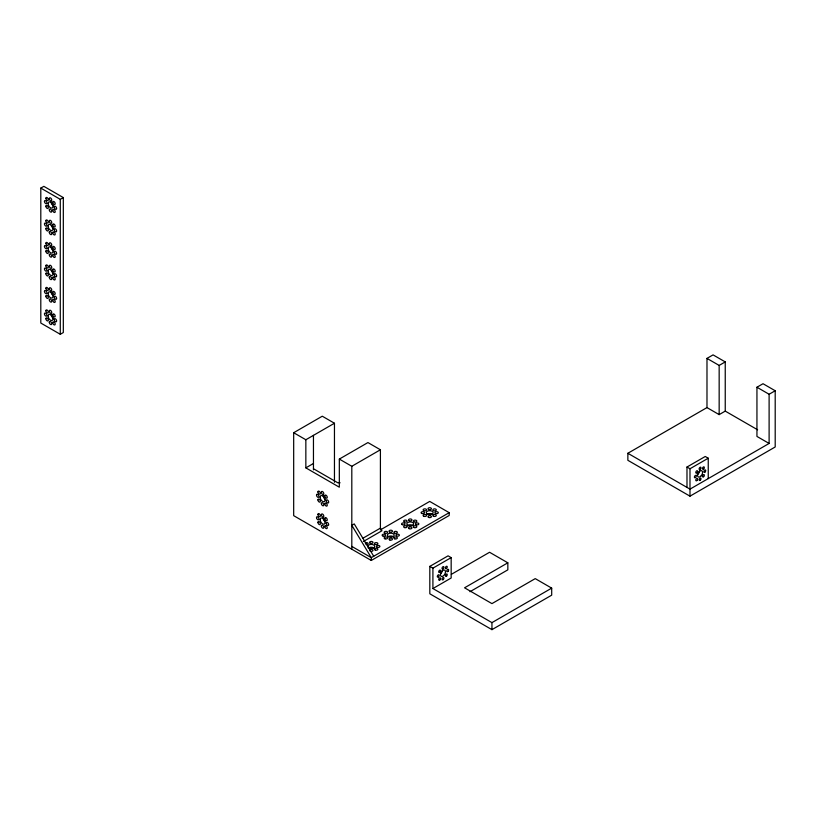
<?xml version="1.0" encoding="UTF-8"?>
<svg xmlns="http://www.w3.org/2000/svg" width="816" height="816" viewBox="0 0 816 816"><rect width="100%" height="100%" fill="white"/><g stroke="black" fill="none" stroke-linecap="round" stroke-linejoin="round"><path stroke-width="1.22" d="M429.818 566.386L432.908 568.16L432.908 588.54L451.166 578.003L451.166 557.624L448.076 555.839L429.818 566.386L429.818 593.793L491.946 629.656L551.698 595.16L551.698 588.132L535.235 578.626L491.946 603.616L464.559 587.806L507.838 562.816L507.838 569.843L469.965 591.712M491.946 629.656L491.946 622.628L551.698 588.132M706.982 407.592L719.161 414.62L725.24 411.111L725.24 361.906L713.072 354.878L706.982 358.397L706.982 407.592L627.861 453.278L627.861 460.306L689.989 496.169L775.2 446.974L775.2 390.752L763.021 383.724L756.942 387.233L756.942 436.427L769.111 443.455L689.989 489.141L689.989 496.169M719.161 414.62L719.161 365.425L725.24 361.906M769.111 443.455L769.111 394.261L775.2 390.752M40.8 188.098L43.84 186.344L63.322 197.584L63.322 332.53L60.282 334.285L40.8 323.044L40.8 188.098L60.282 199.339L63.322 197.584M380.409 529.89L429.716 501.422L449.188 512.672L449.188 515.488L371.28 560.459L293.678 515.661L293.678 432.725L322.279 416.211L334.458 423.239L334.458 482.297M293.678 432.725L305.847 439.753L334.458 423.239M305.847 439.753L305.847 467.864L313.456 463.478M305.847 467.864L339.323 487.193L339.323 459.082L367.934 442.568L380.409 449.769L380.409 528.136L381.929 530.767L363.395 541.477M339.323 459.082L351.808 466.283L380.409 449.769M362.967 538.203L380.409 528.136M449.188 512.672L371.28 557.654L351.808 546.404M432.908 568.16L451.166 557.624M451.36 574.331L489.569 552.269L507.838 562.816M686.99 487.407L686.98 467.027L705.248 456.481L708.247 458.215L708.247 478.604M686.98 467.027L689.989 468.761L708.247 458.215M340.088 482.797L337.804 482.797L313.456 468.741M706.982 358.397L719.161 365.425M756.942 387.233L769.111 394.261M725.24 411.111L757.625 429.797M627.861 453.278L689.989 489.141L689.989 468.761M432.908 588.54L491.946 622.628M373.718 556.247L354.236 523.913L351.808 525.32L371.28 557.654L371.28 560.459M351.808 466.283L351.808 549.219M313.456 435.356L313.456 469.843M60.282 199.339L60.282 334.285M440.538 573.893A3.56 2.05 -60 0 0 443.618 575.678A3.56 2.05 -60 0 0 444.751 570.17A3.56 2.05 -60 0 0 440.538 573.893A3.56 2.05 -60 0 0 442.394 570.017M699.567 470.659A3.56 2.05 -60 0 1 697.048 475.014M325.003 521.699A3.448 1.989 60 0 1 323.197 517.946M325.003 499.208A3.448 1.989 60 0 1 323.197 495.455M53.581 251.002A3.448 1.989 60 0 1 51.143 246.789M53.581 206.02A3.448 1.989 60 0 1 51.857 204.204L51.469 203.398A3.448 1.989 60 0 1 51.143 201.807M53.581 273.493A3.448 1.989 60 0 1 51.235 270.055M53.581 318.475A3.448 1.989 60 0 1 51.143 314.252M53.581 228.511A3.448 1.989 60 0 1 51.235 225.073M53.581 295.984A3.448 1.989 60 0 1 51.143 291.761M365.191 542.895A1.724 0.989 0 0 1 368.077 543.334A1.724 0.989 0 0 1 365.966 544.558M368.302 548.219A3.448 1.989 0 0 1 374.269 548.219M369.556 550.382A1.724 0.989 0 0 1 371.729 549.423A1.724 0.989 0 0 1 372.769 550.882A1.724 0.989 0 0 1 370.066 551.086M387.773 536.979A3.448 1.989 0 0 1 393.74 536.979M407.255 525.739A3.448 1.989 0 0 1 413.222 525.739M426.737 514.488A3.448 1.989 0 0 1 432.694 514.488M371.28 544.415L370.393 544.486A3.448 1.989 0 0 0 368.648 547.689A3.448 1.989 0 0 0 374.401 547.25A3.448 1.989 0 0 0 371.28 544.415M439.875 572.23A1.336 0.775 -60 0 0 440.303 570.16A1.336 0.775 -60 0 0 438.722 571.567A1.336 0.775 -60 0 0 439.875 572.23M447.933 571.435A1.336 0.775 -60 0 0 448.351 569.364A1.336 0.775 -60 0 0 446.77 570.772A1.336 0.775 -60 0 0 447.933 571.435M446.546 576.086A1.336 0.775 -60 0 0 446.974 574.015A1.336 0.775 -60 0 0 445.393 575.413A1.336 0.775 -60 0 0 446.546 576.086M443.21 579.605A1.336 0.775 -60 0 0 443.639 577.534A1.336 0.775 -60 0 0 442.058 578.942A1.336 0.775 -60 0 0 443.21 579.605M439.875 579.931A1.336 0.775 -60 0 0 440.303 577.871A1.336 0.775 -60 0 0 438.722 579.268A1.336 0.775 -60 0 0 439.875 579.931M438.498 576.881A1.336 0.775 -60 0 0 438.916 574.811A1.336 0.775 -60 0 0 437.335 576.218A1.336 0.775 -60 0 0 438.498 576.881M443.21 568.711A1.336 0.775 -60 0 0 443.639 566.641A1.336 0.775 -60 0 0 442.058 568.048A1.336 0.775 -60 0 0 443.21 568.711M446.546 568.385A1.336 0.775 -60 0 0 446.974 566.314A1.336 0.775 -60 0 0 445.393 567.712A1.336 0.775 -60 0 0 446.546 568.385M705.014 472.036A1.336 0.775 -60 0 0 705.432 469.965A1.336 0.775 -60 0 0 703.861 471.362A1.336 0.775 -60 0 0 705.014 472.036M703.627 476.687A1.336 0.775 -60 0 0 704.055 474.616A1.336 0.775 -60 0 0 702.474 476.014A1.336 0.775 -60 0 0 703.627 476.687M700.291 480.206A1.336 0.775 -60 0 0 700.72 478.135A1.336 0.775 -60 0 0 699.139 479.533A1.336 0.775 -60 0 0 700.291 480.206M696.956 472.831A1.336 0.775 -60 0 0 697.384 470.761A1.336 0.775 -60 0 0 695.803 472.168A1.336 0.775 -60 0 0 696.956 472.831M695.579 477.482A1.336 0.775 -60 0 0 695.997 475.412A1.336 0.775 -60 0 0 694.426 476.809A1.336 0.775 -60 0 0 695.579 477.482M703.627 468.976A1.336 0.775 -60 0 0 704.055 466.915A1.336 0.775 -60 0 0 702.474 468.313A1.336 0.775 -60 0 0 703.627 468.976M700.291 469.312A1.336 0.775 -60 0 0 700.72 467.242A1.336 0.775 -60 0 0 699.139 468.639A1.336 0.775 -60 0 0 700.291 469.312M700.699 476.279A3.56 2.05 -60 0 0 701.831 470.761A3.56 2.05 -60 0 0 697.619 474.494A3.56 2.05 -60 0 0 700.699 476.279M696.956 480.532A1.336 0.775 -60 0 0 697.384 478.472A1.336 0.775 -60 0 0 695.803 479.869A1.336 0.775 -60 0 0 696.956 480.532M321.371 526.024A1.724 0.989 60 0 0 323.197 528.299A1.724 0.989 60 0 0 323.197 525.861A1.724 0.989 60 0 0 321.371 526.024M320.158 497.209A3.448 1.989 60 0 0 323.809 501.748A3.448 1.989 60 0 0 323.809 496.883A3.448 1.989 60 0 0 320.158 497.209M321.371 514.784A1.724 0.989 60 0 0 323.197 517.048A1.724 0.989 60 0 0 323.197 514.621A1.724 0.989 60 0 0 321.371 514.784M321.371 492.293A1.724 0.989 60 0 0 323.197 494.557A1.724 0.989 60 0 0 323.197 492.13A1.724 0.989 60 0 0 321.371 492.293M317.924 514.437A1.724 0.989 60 0 0 319.75 516.712A1.724 0.989 60 0 0 319.75 514.274A1.724 0.989 60 0 0 317.924 514.437M324.819 518.415A1.724 0.989 60 0 0 326.645 520.69A1.724 0.989 60 0 0 326.645 518.252A1.724 0.989 60 0 0 324.819 518.415M324.819 526.371A1.724 0.989 60 0 0 326.645 528.635A1.724 0.989 60 0 0 326.645 526.208A1.724 0.989 60 0 0 324.819 526.371M320.158 519.7A3.448 1.989 60 0 0 323.809 524.239A3.448 1.989 60 0 0 323.809 519.374A3.448 1.989 60 0 0 320.158 519.7M317.924 522.393A1.724 0.989 60 0 0 319.75 524.657A1.724 0.989 60 0 0 319.75 522.23A1.724 0.989 60 0 0 317.924 522.393M326.237 523.209A1.724 0.989 60 0 0 328.063 525.484A1.724 0.989 60 0 0 328.063 523.046A1.724 0.989 60 0 0 326.237 523.209M316.506 517.589A1.724 0.989 60 0 0 318.332 519.863A1.724 0.989 60 0 0 318.332 517.426A1.724 0.989 60 0 0 316.506 517.589M326.237 500.718A1.724 0.989 60 0 0 328.063 502.993A1.724 0.989 60 0 0 328.063 500.555A1.724 0.989 60 0 0 326.237 500.718M317.924 499.902A1.724 0.989 60 0 0 319.75 502.166A1.724 0.989 60 0 0 319.75 499.739A1.724 0.989 60 0 0 317.924 499.902M321.371 503.533A1.724 0.989 60 0 0 323.197 505.808A1.724 0.989 60 0 0 323.197 503.37A1.724 0.989 60 0 0 321.371 503.533M324.819 495.924A1.724 0.989 60 0 0 326.645 498.199A1.724 0.989 60 0 0 326.645 495.761A1.724 0.989 60 0 0 324.819 495.924M316.506 495.098A1.724 0.989 60 0 0 318.332 497.372A1.724 0.989 60 0 0 318.332 494.935A1.724 0.989 60 0 0 316.506 495.098M324.819 503.88A1.724 0.989 60 0 0 326.645 506.144A1.724 0.989 60 0 0 326.645 503.717A1.724 0.989 60 0 0 324.819 503.88M317.924 491.946A1.724 0.989 60 0 0 319.75 494.221A1.724 0.989 60 0 0 319.75 491.783A1.724 0.989 60 0 0 317.924 491.946M45.88 318.699A1.724 0.989 60 0 0 47.705 320.974A1.724 0.989 60 0 0 47.705 318.536A1.724 0.989 60 0 0 45.88 318.699M49.317 266.108A1.724 0.989 60 0 0 51.143 268.382A1.724 0.989 60 0 0 51.143 265.945A1.724 0.989 60 0 0 49.317 266.108M48.103 226.052A3.448 1.989 60 0 0 51.755 230.591A3.448 1.989 60 0 0 51.755 225.726A3.448 1.989 60 0 0 48.103 226.052M54.193 319.525A1.724 0.989 60 0 0 56.018 321.8A1.724 0.989 60 0 0 56.018 319.362A1.724 0.989 60 0 0 54.193 319.525M44.452 223.941A1.724 0.989 60 0 0 46.277 226.216A1.724 0.989 60 0 0 46.277 223.778A1.724 0.989 60 0 0 44.452 223.941M44.452 201.45A1.724 0.989 60 0 0 46.277 203.725A1.724 0.989 60 0 0 46.277 201.287A1.724 0.989 60 0 0 44.452 201.45M54.193 297.034A1.724 0.989 60 0 0 56.018 299.309A1.724 0.989 60 0 0 56.018 296.871A1.724 0.989 60 0 0 54.193 297.034M52.765 224.767A1.724 0.989 60 0 0 54.59 227.042A1.724 0.989 60 0 0 54.59 224.604A1.724 0.989 60 0 0 52.765 224.767M45.88 206.254A1.724 0.989 60 0 0 47.705 208.519A1.724 0.989 60 0 0 47.705 206.091A1.724 0.989 60 0 0 45.88 206.254M45.88 288.262A1.724 0.989 60 0 0 47.705 290.537A1.724 0.989 60 0 0 47.705 288.099A1.724 0.989 60 0 0 45.88 288.262M52.765 232.713A1.724 0.989 60 0 0 54.59 234.988A1.724 0.989 60 0 0 54.59 232.55A1.724 0.989 60 0 0 52.765 232.713M49.317 322.34A1.724 0.989 60 0 0 51.143 324.615A1.724 0.989 60 0 0 51.143 322.177A1.724 0.989 60 0 0 49.317 322.34M54.193 274.543A1.724 0.989 60 0 0 56.018 276.818A1.724 0.989 60 0 0 56.018 274.38A1.724 0.989 60 0 0 54.193 274.543M45.88 243.28A1.724 0.989 60 0 0 47.705 245.555A1.724 0.989 60 0 0 47.705 243.117A1.724 0.989 60 0 0 45.88 243.28M54.193 229.561A1.724 0.989 60 0 0 56.018 231.836A1.724 0.989 60 0 0 56.018 229.398A1.724 0.989 60 0 0 54.193 229.561M52.765 255.204A1.724 0.989 60 0 0 54.59 257.479A1.724 0.989 60 0 0 54.59 255.041A1.724 0.989 60 0 0 52.765 255.204M48.103 271.034A3.448 1.989 60 0 0 51.755 275.573A3.448 1.989 60 0 0 51.755 270.708A3.448 1.989 60 0 0 48.103 271.034M48.103 203.561A3.448 1.989 60 0 0 51.755 208.1A3.448 1.989 60 0 0 51.755 203.235A3.448 1.989 60 0 0 48.103 203.561M49.317 277.358A1.724 0.989 60 0 0 51.143 279.633A1.724 0.989 60 0 0 51.143 277.195A1.724 0.989 60 0 0 49.317 277.358M49.317 232.376A1.724 0.989 60 0 0 51.143 234.651A1.724 0.989 60 0 0 51.143 232.213A1.724 0.989 60 0 0 49.317 232.376M44.452 246.432A1.724 0.989 60 0 0 46.277 248.707A1.724 0.989 60 0 0 46.277 246.269A1.724 0.989 60 0 0 44.452 246.432M49.317 311.09A1.724 0.989 60 0 0 51.143 313.364A1.724 0.989 60 0 0 51.143 310.927A1.724 0.989 60 0 0 49.317 311.09M48.103 248.543A3.448 1.989 60 0 0 51.755 253.082A3.448 1.989 60 0 0 51.755 248.217A3.448 1.989 60 0 0 48.103 248.543M45.88 220.789A1.724 0.989 60 0 0 47.705 223.064A1.724 0.989 60 0 0 47.705 220.626A1.724 0.989 60 0 0 45.88 220.789M44.452 313.905A1.724 0.989 60 0 0 46.277 316.18A1.724 0.989 60 0 0 46.277 313.742A1.724 0.989 60 0 0 44.452 313.905M45.88 296.218A1.724 0.989 60 0 0 47.705 298.483A1.724 0.989 60 0 0 47.705 296.055A1.724 0.989 60 0 0 45.88 296.218M44.452 291.414A1.724 0.989 60 0 0 46.277 293.689A1.724 0.989 60 0 0 46.277 291.251A1.724 0.989 60 0 0 44.452 291.414M45.88 273.727A1.724 0.989 60 0 0 47.705 275.992A1.724 0.989 60 0 0 47.705 273.564A1.724 0.989 60 0 0 45.88 273.727M52.765 202.276A1.724 0.989 60 0 0 54.59 204.551A1.724 0.989 60 0 0 54.59 202.113A1.724 0.989 60 0 0 52.765 202.276M48.103 316.016A3.448 1.989 60 0 0 51.755 320.555A3.448 1.989 60 0 0 51.755 315.69A3.448 1.989 60 0 0 48.103 316.016M49.317 288.599A1.724 0.989 60 0 0 51.143 290.873A1.724 0.989 60 0 0 51.143 288.436A1.724 0.989 60 0 0 49.317 288.599M54.193 252.052A1.724 0.989 60 0 0 56.018 254.327A1.724 0.989 60 0 0 56.018 251.889A1.724 0.989 60 0 0 54.193 252.052M52.765 247.258A1.724 0.989 60 0 0 54.59 249.523A1.724 0.989 60 0 0 54.59 247.095A1.724 0.989 60 0 0 52.765 247.258M52.765 210.222A1.724 0.989 60 0 0 54.59 212.497A1.724 0.989 60 0 0 54.59 210.059A1.724 0.989 60 0 0 52.765 210.222M52.765 314.731A1.724 0.989 60 0 0 54.59 316.996A1.724 0.989 60 0 0 54.59 314.568A1.724 0.989 60 0 0 52.765 314.731M49.317 254.867A1.724 0.989 60 0 0 51.143 257.142A1.724 0.989 60 0 0 51.143 254.704A1.724 0.989 60 0 0 49.317 254.867M54.193 207.07A1.724 0.989 60 0 0 56.018 209.345A1.724 0.989 60 0 0 56.018 206.907A1.724 0.989 60 0 0 54.193 207.07M52.765 292.24A1.724 0.989 60 0 0 54.59 294.505A1.724 0.989 60 0 0 54.59 292.077A1.724 0.989 60 0 0 52.765 292.24M49.317 299.849A1.724 0.989 60 0 0 51.143 302.124A1.724 0.989 60 0 0 51.143 299.686A1.724 0.989 60 0 0 49.317 299.849M49.317 209.885A1.724 0.989 60 0 0 51.143 212.16A1.724 0.989 60 0 0 51.143 209.722A1.724 0.989 60 0 0 49.317 209.885M52.765 269.749A1.724 0.989 60 0 0 54.59 272.014A1.724 0.989 60 0 0 54.59 269.586A1.724 0.989 60 0 0 52.765 269.749M52.765 277.695A1.724 0.989 60 0 0 54.59 279.97A1.724 0.989 60 0 0 54.59 277.532A1.724 0.989 60 0 0 52.765 277.695M45.88 251.236A1.724 0.989 60 0 0 47.705 253.501A1.724 0.989 60 0 0 47.705 251.073A1.724 0.989 60 0 0 45.88 251.236M52.765 322.677A1.724 0.989 60 0 0 54.59 324.952A1.724 0.989 60 0 0 54.59 322.514A1.724 0.989 60 0 0 52.765 322.677M49.317 243.617A1.724 0.989 60 0 0 51.143 245.891A1.724 0.989 60 0 0 51.143 243.454A1.724 0.989 60 0 0 49.317 243.617M49.317 221.126A1.724 0.989 60 0 0 51.143 223.4A1.724 0.989 60 0 0 51.143 220.963A1.724 0.989 60 0 0 49.317 221.126M52.765 300.186A1.724 0.989 60 0 0 54.59 302.461A1.724 0.989 60 0 0 54.59 300.023A1.724 0.989 60 0 0 52.765 300.186M45.88 228.745A1.724 0.989 60 0 0 47.705 231.01A1.724 0.989 60 0 0 47.705 228.582A1.724 0.989 60 0 0 45.88 228.745M44.452 268.923A1.724 0.989 60 0 0 46.277 271.198A1.724 0.989 60 0 0 46.277 268.76A1.724 0.989 60 0 0 44.452 268.923M45.88 310.753A1.724 0.989 60 0 0 47.705 313.028A1.724 0.989 60 0 0 47.705 310.59A1.724 0.989 60 0 0 45.88 310.753M48.103 293.525A3.448 1.989 60 0 0 51.755 298.064A3.448 1.989 60 0 0 51.755 293.199A3.448 1.989 60 0 0 48.103 293.525M45.88 198.298A1.724 0.989 60 0 0 47.705 200.573A1.724 0.989 60 0 0 47.705 198.135A1.724 0.989 60 0 0 45.88 198.298M45.88 265.771A1.724 0.989 60 0 0 47.705 268.046A1.724 0.989 60 0 0 47.705 265.608A1.724 0.989 60 0 0 45.88 265.771M49.317 198.645A1.724 0.989 60 0 0 51.143 200.909A1.724 0.989 60 0 0 51.143 198.482A1.724 0.989 60 0 0 49.317 198.645M409.02 528.595A1.724 0.989 0 0 0 411.896 528.146A1.724 0.989 0 0 0 409.795 526.932A1.724 0.989 0 0 0 409.02 528.595M416.262 524.78A1.724 0.989 0 0 0 418.843 523.913A1.724 0.989 0 0 0 416.262 523.056A1.724 0.989 0 0 0 416.262 524.78M404.512 527.585A1.724 0.989 0 0 0 407.092 526.728A1.724 0.989 0 0 0 404.512 525.871A1.724 0.989 0 0 0 404.512 527.585M370.066 543.13A1.724 0.989 0 0 0 372.943 542.691A1.724 0.989 0 0 0 370.841 541.467A1.724 0.989 0 0 0 370.066 543.13M383.01 536.02A1.724 0.989 0 0 0 385.591 535.163A1.724 0.989 0 0 0 383.01 534.296A1.724 0.989 0 0 0 383.01 536.02M377.308 547.271A1.724 0.989 0 0 0 379.889 546.404A1.724 0.989 0 0 0 377.308 545.547A1.724 0.989 0 0 0 377.308 547.271M428.502 517.354A1.724 0.989 0 0 0 431.378 516.905A1.724 0.989 0 0 0 429.267 515.692A1.724 0.989 0 0 0 428.502 517.354M394.771 538.835A1.724 0.989 0 0 0 397.351 537.968A1.724 0.989 0 0 0 394.771 537.112A1.724 0.989 0 0 0 394.771 538.835M433.367 510.561A1.724 0.989 0 0 0 436.244 510.122A1.724 0.989 0 0 0 434.143 508.898A1.724 0.989 0 0 0 433.367 510.561M404.512 521.965A1.724 0.989 0 0 0 407.092 521.108A1.724 0.989 0 0 0 404.512 520.241A1.724 0.989 0 0 0 404.512 521.965M408.52 525.637A3.448 1.989 0 0 0 413.681 523.913A3.448 1.989 0 0 0 408.52 522.199A3.448 1.989 0 0 0 408.52 525.637M433.367 516.181A1.724 0.989 0 0 0 436.244 515.743A1.724 0.989 0 0 0 434.143 514.519A1.724 0.989 0 0 0 433.367 516.181M388.324 536.571A3.448 1.989 0 0 0 394.087 535.673A3.448 1.989 0 0 0 389.864 533.246A3.448 1.989 0 0 0 388.324 536.571M375.289 550.076A1.724 0.989 0 0 0 377.869 549.219A1.724 0.989 0 0 0 375.289 548.362A1.724 0.989 0 0 0 375.289 550.076M385.03 538.835A1.724 0.989 0 0 0 387.61 537.968A1.724 0.989 0 0 0 385.03 537.112A1.724 0.989 0 0 0 385.03 538.835M413.885 521.812A1.724 0.989 0 0 0 416.772 521.363A1.724 0.989 0 0 0 414.661 520.149A1.724 0.989 0 0 0 413.885 521.812M389.538 531.889A1.724 0.989 0 0 0 392.425 531.44A1.724 0.989 0 0 0 390.313 530.227A1.724 0.989 0 0 0 389.538 531.889M374.932 544.303A1.724 0.989 0 0 0 377.818 543.854A1.724 0.989 0 0 0 375.707 542.64A1.724 0.989 0 0 0 374.932 544.303M414.242 527.585A1.724 0.989 0 0 0 416.823 526.728A1.724 0.989 0 0 0 414.242 525.871A1.724 0.989 0 0 0 414.242 527.585M423.983 516.344A1.724 0.989 0 0 0 426.564 515.488A1.724 0.989 0 0 0 423.983 514.621A1.724 0.989 0 0 0 423.983 516.344M427.278 514.08A3.448 1.989 0 0 0 433.041 513.182A3.448 1.989 0 0 0 428.818 510.755A3.448 1.989 0 0 0 427.278 514.08M402.135 524.617A1.724 0.989 0 0 0 405.011 524.178A1.724 0.989 0 0 0 402.9 522.954A1.724 0.989 0 0 0 402.135 524.617M435.744 513.529A1.724 0.989 0 0 0 438.325 512.672A1.724 0.989 0 0 0 435.744 511.816A1.724 0.989 0 0 0 435.744 513.529M385.03 533.215A1.724 0.989 0 0 0 387.61 532.348A1.724 0.989 0 0 0 385.03 531.491A1.724 0.989 0 0 0 385.03 533.215M409.02 520.639A1.724 0.989 0 0 0 411.896 520.2A1.724 0.989 0 0 0 409.795 518.976A1.724 0.989 0 0 0 409.02 520.639M389.895 539.998A1.724 0.989 0 0 0 392.486 539.141A1.724 0.989 0 0 0 389.895 538.274A1.724 0.989 0 0 0 389.895 539.998M394.414 533.052A1.724 0.989 0 0 0 397.29 532.603A1.724 0.989 0 0 0 395.179 531.389A1.724 0.989 0 0 0 394.414 533.052M428.849 509.561A1.724 0.989 0 0 0 431.44 508.694A1.724 0.989 0 0 0 428.849 507.838A1.724 0.989 0 0 0 428.849 509.561M423.626 510.561A1.724 0.989 0 0 0 426.503 510.122A1.724 0.989 0 0 0 424.402 508.898A1.724 0.989 0 0 0 423.626 510.561M421.607 513.376A1.724 0.989 0 0 0 424.493 512.927A1.724 0.989 0 0 0 422.382 511.714A1.724 0.989 0 0 0 421.607 513.376M396.433 535.867A1.724 0.989 0 0 0 399.31 535.418A1.724 0.989 0 0 0 397.198 534.205A1.724 0.989 0 0 0 396.433 535.867"/></g></svg>
